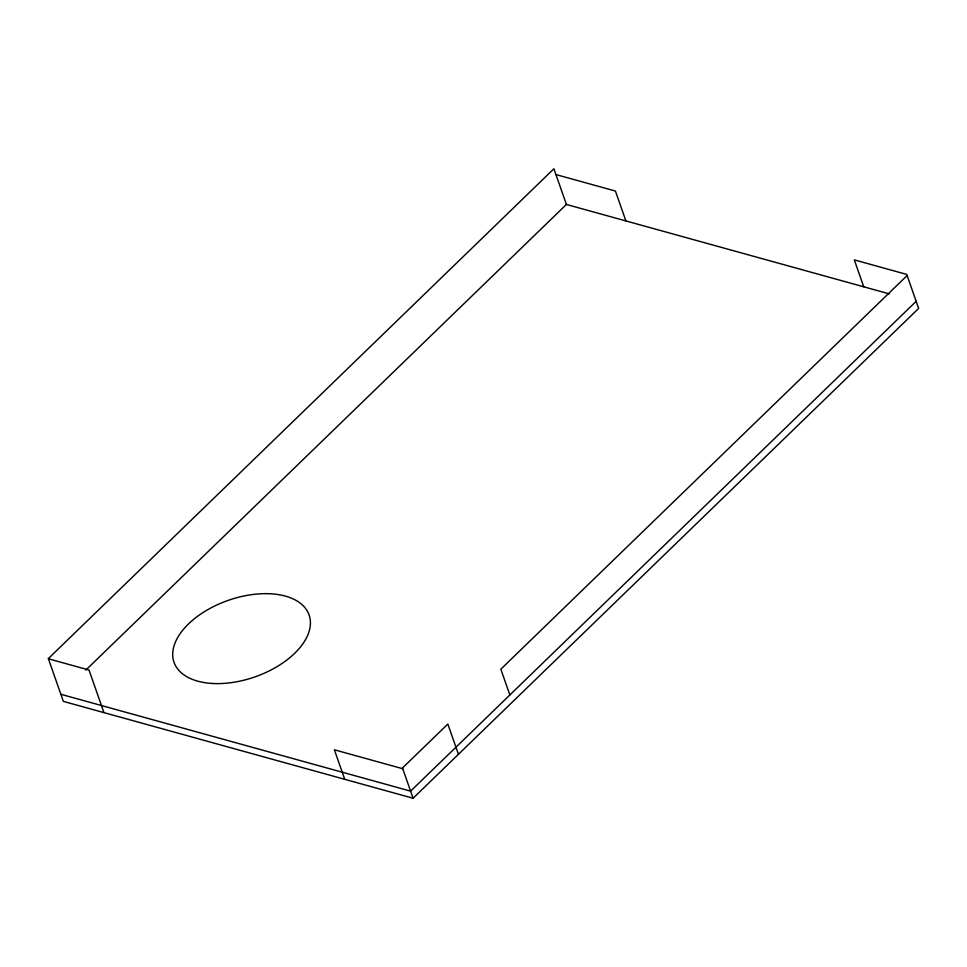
<?xml version="1.0" encoding="UTF-8"?>
<svg xmlns="http://www.w3.org/2000/svg" width="967" height="967" viewBox="0 0 967 967"><rect width="100%" height="100%" fill="white"/><g stroke="black" fill="none" stroke-linecap="round" stroke-linejoin="round"><path stroke-width="1.45" d="M85.809 670.107L566.408 204.46L889.229 293.859M907.167 275.51L500.833 669.2L509.863 694.983M916.196 301.293L410.6 791.139L60.848 694.282M566.408 204.46L553.91 168.754L48.35 658.587L63.338 701.377L413.09 798.246L918.65 308.413L906.744 274.423L854.308 259.893L863.724 286.788M555.94 174.568L615.423 191.043L625.891 220.923M48.423 658.793L89.024 670.046L103.94 712.631M402.755 768.729L334.377 749.788L344.711 779.305M458.431 754.308L447.842 724.053L402.49 767.979L413.09 798.246M212.921 683.5A71.558 40.529 -19.3 0 0 310.117 618.977A71.558 40.529 -19.3 0 0 201.656 613.441A71.558 40.529 -19.3 0 0 212.921 683.5"/></g></svg>
